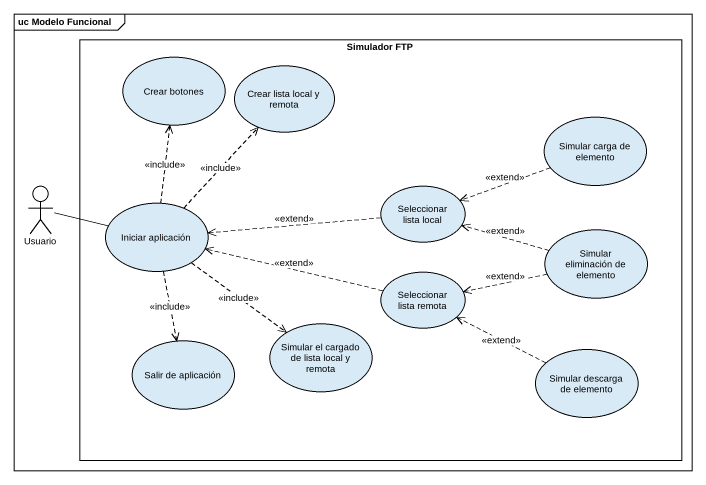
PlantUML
@startuml
mainframe uc Modelo Funcional
rectangle "Simulador FTP" as Simulador_FTP {
  usecase "Crear botones" as Crear_botones
  usecase "Crear lista local y remota" as Crear_lista_local_y_remota
  usecase "Simular carga de elemento" as Simular_carga_de_elemento
  usecase "Seleccionar lista local" as Seleccionar_lista_local
  usecase "Iniciar aplicación" as Iniciar_aplicación
  usecase "Simular eliminación de elemento" as Simular_eliminación_de
  usecase "Seleccionar lista remota" as Seleccionar_lista_remota
  usecase "Salir de aplicación" as Salir_de_aplicación
  usecase "Simular el cargado de lista local y remota" as Simular_el_cargado_de_lista
  usecase "Simular descarga de elemento" as Simular_descarga_de_elemento
}
actor Usuario
Simular_carga_de_elemento .left.> Seleccionar_lista_local : <<extend>>
Usuario -right- Iniciar_aplicación
Seleccionar_lista_local .left.> Iniciar_aplicación : <<extend>>
Iniciar_aplicación .up.> Crear_botones : <<include>>
Iniciar_aplicación .up.> Crear_lista_local_y_remota : <<include>>
Iniciar_aplicación ..> Salir_de_aplicación : <<include>>
Iniciar_aplicación ..> Simular_el_cargado_de_lista : <<include>>
Simular_eliminación_de .left.> Seleccionar_lista_local : <<extend>>
Simular_eliminación_de .left.> Seleccionar_lista_remota : <<extend>>
Seleccionar_lista_remota .left.> Iniciar_aplicación : <<extend>>
Simular_descarga_de_elemento .left.> Seleccionar_lista_remota : <<extend>>
@enduml
